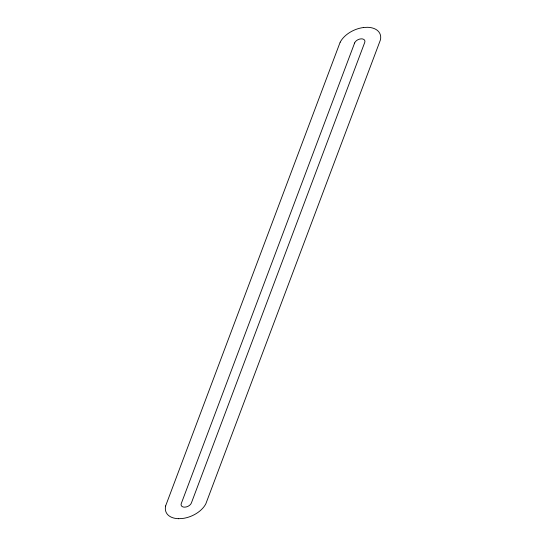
<?xml version="1.0" encoding="UTF-8"?>
<svg xmlns="http://www.w3.org/2000/svg" width="546" height="546" viewBox="0 0 546 546"><rect width="100%" height="100%" fill="white"/><g stroke="black" fill="none" stroke-linecap="round" stroke-linejoin="round"><path stroke-width="0.82" d="M165.609 505.971L340.158 42.206M363.363 27.525L367.499 27.3A22.12 13.705 -23.6 0 1 380.378 40.029L205.842 503.794A22.12 13.705 -23.6 0 1 182.637 518.468L178.501 518.7M340.213 42.206A22.12 13.705 -23.6 0 1 363.404 27.532M178.549 518.686A22.12 13.705 -23.6 0 1 165.663 505.971M354.627 42.963L181.258 503.589A5.535 3.433 -23.6 0 0 184.869 507.152A5.535 3.433 -23.6 0 0 191.366 503.037L364.742 42.411A5.535 3.433 -23.6 0 0 361.131 38.848A5.535 3.433 -23.6 0 0 354.634 42.963"/></g></svg>
